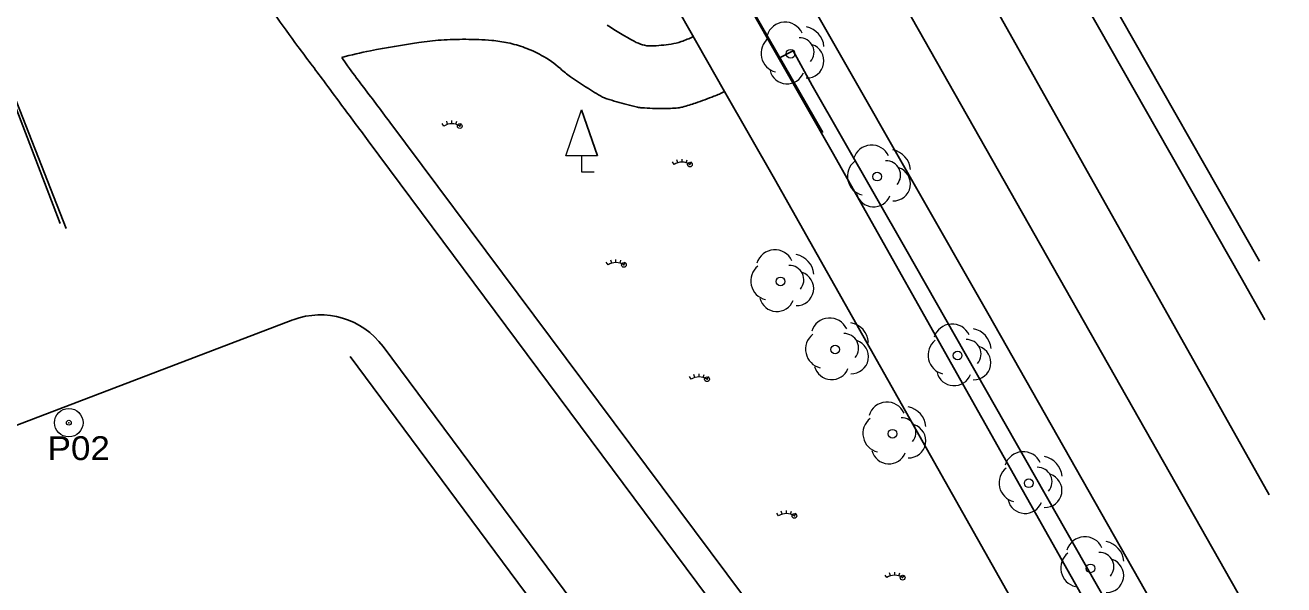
# Model space of a CAD drawing. Extents: x -89153 to -88764, y -100884 to -100462.
# Drawn here: x -88844.7 to -88765.4, y -100762.5 to -100727.2 of the extents above; entities that cross this region are included whole.
import ezdxf
from ezdxf.enums import TextEntityAlignment as Align

# ---------------------------------------------------------------- set-up
doc = ezdxf.new("R2010")
doc.units = 0
doc.header["$LTSCALE"] = 0.6
doc.header["$PDMODE"] = 32
doc.header["$PDSIZE"] = 0.3
for name, color, linetype, lineweight in [('10', 7, 'Continuous', 25), ('12', 7, 'Continuous', 25), ('2', 7, 'Continuous', 13), ('20', 7, 'Continuous', 13), ('21', 7, 'Continuous', 13), ('52', 7, 'Continuous', 13)]:
    doc.layers.add(name, color=color, linetype=linetype, lineweight=lineweight)

msp = doc.modelspace()

# ---------------------------------------------------------------- linework, layer by layer
at = {"layer": '10'}
for p, q in [((-88856.815, -100702.393), (-88842.536, -100739.733)), ((-88768.039, -100743.166), (-88766.558, -100745.816)), ((-88827.849, -100745.81), (-88860.038, -100758.103)), ((-88784.031, -100745.394), (-88765.354, -100778.271)), ((-88805.785, -100769.546), (-88822.172, -100747.487)), ((-88809.737, -100767.664), (-88824.248, -100748.128))]:
    msp.add_line(p, q, dxfattribs=at)
for points in [[(-88815.821, -100689.542), (-88797.966, -100720.943), (-88784.031, -100745.394)], [(-88817.933, -100690.842), (-88799.747, -100722.903), (-88798.294, -100725.341), (-88799.135, -100725.849), (-88797.197, -100729.282), (-88796.296, -100728.835), (-88795.1, -100731.016), (-88789.202, -100741.356), (-88766.481, -100781.304)], [(-88789.395, -100702.298), (-88776.534, -100725.116), (-88766.883, -100742.094)], [(-88779.257, -100724.162), (-88778.848, -100724.24), (-88777.818, -100725.96), (-88768.039, -100743.166)], [(-88796.139, -100767.578), (-88797.466, -100765.904), (-88821.746, -100733.322)], [(-88797.987, -100768.312), (-88799.017, -100766.921), (-88823.101, -100734.498)]]:
    msp.add_lwpolyline(points, dxfattribs=at)
for centre, radius, start, end in [((-88790.4922, -100699.5977), 32.7118, 237.55669, 241.06068), ((-88810.3162, -100793.8232), 66.2226, 98.34035, 101.01208), ((-88817.2622, -100746.4441), 18.337, 93.89612, 98.34035), ((-88817.0221, -100749.969), 21.8701, 89.82684, 93.89612), ((-88817.0186, -100748.8281), 20.7292, 85.29164, 89.82684), ((-88815.9892, -100736.3293), 8.1881, 78.07277, 85.29164), ((-88815.8501, -100735.6709), 7.5151, 69.59725, 78.07277), ((-88805.0691, -100725.9608), 2.5872, 241.06068, 253.54295), ((-88805.3004, -100726.7438), 1.7707, 253.54295, 271.39796), ((-88805.4855, -100719.1573), 9.3595, 271.39796, 279.13862), ((-88804.6252, -100724.5056), 3.9424, 279.13862, 288.69499), ((-88805.286, -100722.5527), 6.0041, 288.69499, 296.43565), ((-88818.3927, -100752.3198), 23.9407, 101.01207, 105.4563), ((-88816.1373, -100736.4429), 8.3388, 61.55194, 69.59725), ((-88815.0107, -100734.3635), 5.9738, 47.63508, 61.55194), ((-88806.9598, -100725.5357), 5.9738, 227.63508, 235.58596), ((-88781.0765, -100687.7541), 51.7712, 235.58596, 237.57125), ((-88805.8489, -100726.7458), 5.5756, 237.57125, 243.62327), ((-88813.0578, -100701.6214), 32.2871, 289.16546, 291.36355), ((-88805.3848, -100721.2373), 11.224, 291.36355, 295.09208), ((-88807.5062, -100730.0878), 1.8453, 243.62327, 252.66523), ((-88796.9452, -100696.2528), 37.2903, 252.66523, 254.67467), ((-88803.5374, -100720.3079), 12.3482, 254.67467, 257.94601), ((-88805.7158, -100730.5094), 1.9167, 257.94601, 266.25552), ((-88804.4377, -100710.9805), 21.4874, 266.25552, 269.84816), ((-88804.4682, -100722.4778), 9.99, 269.84816, 275.11807), ((-88803.7302, -100730.7177), 1.7172, 275.11807, 285.43693), ((-88806.7658, -100719.7247), 13.1216, 285.43692, 289.16546), ((-88826.1154, -100750.3886), 4.8959, 36.34596, 110.67489)]:
    msp.add_arc(centre, radius, start, end, dxfattribs=at)
for points in [[(-88838.674, -100709.449), (-88833.879, -100718.783), (-88832.221, -100721.605), (-88831.176, -100723.259), (-88829.015, -100726.498), (-88827.536, -100728.55), (-88825.913, -100730.722), (-88824.833, -100732.184), (-88823.101, -100734.498)], [(-88824.773, -100729.245), (-88824.401, -100729.778), (-88823.497, -100730.994), (-88821.746, -100733.322)]]:
    msp.add_spline(points, degree=3, dxfattribs=at)
at = {"layer": '12'}
for p, q in [((-88822.076, -100685.764), (-88794.43, -100733.987)), ((-88790.526, -100713.66), (-88766.27, -100756.846)), ((-88790.9, -100723.05), (-88765.409, -100768.051))]:
    msp.add_line(p, q, dxfattribs=at)
for points in [[(-88819.577, -100690.124), (-88805.32, -100715.043), (-88797.165, -100729.371), (-88793.852, -100735.202), (-88784.409, -100751.991), (-88771.73, -100774.523)], [(-88775.511, -100775.894), (-88788.094, -100753.548), (-88797.485, -100736.905), (-88800.625, -100731.402), (-88810.757, -100713.519)]]:
    msp.add_lwpolyline(points, dxfattribs=at)
at = {"layer": '2'}
msp.add_circle((-88841.989, -100752.301), 0.9, dxfattribs=at)
msp.add_point((-88841.989, -100752.301), dxfattribs=at)
at = {"layer": '20'}
for p, q in [((-88818.094, -100733.467), (-88818.153, -100733.273)), ((-88817.83, -100733.427), (-88817.83, -100733.227)), ((-88817.571, -100733.465), (-88817.514, -100733.274)), ((-88818.33, -100733.577), (-88818.44, -100733.41)), ((-88817.33, -100733.577), (-88817.22, -100733.41)), ((-88803.312, -100735.854), (-88803.312, -100735.654)), ((-88803.812, -100736.004), (-88803.922, -100735.837)), ((-88803.576, -100735.894), (-88803.635, -100735.7)), ((-88803.053, -100735.892), (-88802.996, -100735.701)), ((-88802.812, -100736.004), (-88802.702, -100735.837)), ((-88807.743, -100742.232), (-88807.802, -100742.038)), ((-88807.479, -100742.192), (-88807.479, -100741.992)), ((-88807.979, -100742.342), (-88808.089, -100742.175)), ((-88807.22, -100742.23), (-88807.163, -100742.039)), ((-88806.979, -100742.342), (-88806.869, -100742.175)), ((-88802.736, -100749.557), (-88802.846, -100749.39)), ((-88802.5, -100749.447), (-88802.559, -100749.253)), ((-88802.236, -100749.407), (-88802.236, -100749.207)), ((-88801.977, -100749.445), (-88801.92, -100749.254)), ((-88801.736, -100749.557), (-88801.626, -100749.39)), ((-88796.989, -100758.077), (-88797.048, -100757.883)), ((-88796.725, -100758.037), (-88796.725, -100757.837)), ((-88796.466, -100758.075), (-88796.409, -100757.884)), ((-88797.225, -100758.187), (-88797.335, -100758.02)), ((-88796.225, -100758.187), (-88796.115, -100758.02)), ((-88790.161, -100761.974), (-88790.22, -100761.78)), ((-88789.897, -100761.934), (-88789.897, -100761.734)), ((-88789.638, -100761.972), (-88789.581, -100761.781)), ((-88790.397, -100762.084), (-88790.507, -100761.917)), ((-88789.397, -100762.084), (-88789.287, -100761.917))]:
    msp.add_line(p, q, dxfattribs=at)
at = {"layer": '20', "lineweight": 25}
msp.add_line((-88794.43, -100733.987), (-88794.496, -100733.867), dxfattribs=at)
msp.add_lwpolyline([(-88840.403, -100726.045), (-88842.472, -100722.065), (-88844.022, -100719.055), (-88847.765, -100711.65), (-88851.324, -100704.536), (-88851.796, -100703.613), (-88852.491, -100702.828), (-88853.423, -100702.274), (-88853.977, -100702.062), (-88854.751, -100701.932), (-88855.325, -100701.921), (-88856.11, -100702.072), (-88856.726, -100702.329), (-88854.62, -100708.018), (-88851.756, -100715.43), (-88849.816, -100720.506), (-88842.16, -100740.039)], dxfattribs=at)
at = {"layer": '20'}
for centre in [(-88817.8296, -100734.3355), (-88803.3116, -100736.7625), (-88807.4786, -100743.1005), (-88802.2356, -100750.3155), (-88796.7246, -100758.9455), (-88789.8966, -100762.8425)]:
    msp.add_arc(centre, 0.9083, 56.60151, 123.39849, dxfattribs=at)
for p in [(-88817.33, -100733.577), (-88802.812, -100736.004), (-88806.979, -100742.342), (-88801.736, -100749.557), (-88796.225, -100758.187), (-88789.397, -100762.084)]:
    msp.add_point(p, dxfattribs=at)
at = {"layer": '21'}
for centre in [(-88796.4605, -100729.0055), (-88791.0035, -100736.7685), (-88797.1035, -100743.3785), (-88793.6505, -100747.6825), (-88785.9265, -100748.0615), (-88790.0335, -100752.9945), (-88781.4455, -100756.1255), (-88777.5505, -100761.4955)]:
    msp.add_circle(centre, 0.2737, dxfattribs=at)
for centre, radius, start, end in [((-88796.8103, -100728.1965), 1.1831, 24.76228, 163.22075), ((-88795.7414, -100728.6776), 1.3901, 5.22462, 78.57542), ((-88797.1203, -100728.9848), 1.2099, 128.95546, 256.05052), ((-88795.8982, -100728.9094), 0.9128, 319.6043, 91.68267), ((-88795.4367, -100729.4604), 1.0742, 267.9563, 71.79057), ((-88796.6857, -100729.7987), 1.1107, 194.5123, 338.26394), ((-88791.3533, -100735.9595), 1.1831, 24.76228, 163.22075), ((-88790.2844, -100736.4406), 1.3901, 5.22462, 78.57542), ((-88791.6633, -100736.7478), 1.2099, 128.95546, 256.05052), ((-88790.4412, -100736.6724), 0.9128, 319.6043, 91.68267), ((-88789.9797, -100737.2234), 1.0742, 267.9563, 71.79057), ((-88791.2287, -100737.5617), 1.1107, 194.5123, 338.26394), ((-88797.4533, -100742.5695), 1.1831, 24.76228, 163.22075), ((-88796.3844, -100743.0506), 1.3901, 5.22462, 78.57542), ((-88797.7633, -100743.3578), 1.2099, 128.95546, 256.05052), ((-88796.5412, -100743.2824), 0.9128, 319.6043, 91.68267), ((-88796.0797, -100743.8334), 1.0742, 267.9563, 71.79057), ((-88797.3287, -100744.1717), 1.1107, 194.5123, 338.26394), ((-88794.0003, -100746.8735), 1.1831, 24.76228, 163.22075), ((-88792.9314, -100747.3546), 1.3901, 5.22462, 78.57542), ((-88794.3103, -100747.6618), 1.2099, 128.95546, 256.05052), ((-88793.0882, -100747.5864), 0.9128, 319.6043, 91.68267), ((-88786.2763, -100747.2525), 1.1831, 24.76228, 163.22075), ((-88785.2074, -100747.7336), 1.3901, 5.22462, 78.57542), ((-88792.6267, -100748.1374), 1.0742, 267.9563, 71.79057), ((-88786.5863, -100748.0408), 1.2099, 128.95546, 256.05052), ((-88785.3642, -100747.9654), 0.9128, 319.6043, 91.68267), ((-88784.9027, -100748.5164), 1.0742, 267.9563, 71.79057), ((-88793.8757, -100748.4757), 1.1107, 194.5123, 338.26394), ((-88786.1517, -100748.8547), 1.1107, 194.5123, 338.26394), ((-88790.3833, -100752.1855), 1.1831, 24.76228, 163.22075), ((-88789.3144, -100752.6666), 1.3901, 5.22462, 78.57542), ((-88790.6933, -100752.9738), 1.2099, 128.95546, 256.05052), ((-88789.4712, -100752.8984), 0.9128, 319.6043, 91.68267), ((-88789.0097, -100753.4494), 1.0742, 267.9563, 71.79057), ((-88790.2587, -100753.7877), 1.1107, 194.5123, 338.26394), ((-88781.7953, -100755.3165), 1.1831, 24.76228, 163.22075), ((-88780.7264, -100755.7976), 1.3901, 5.22462, 78.57542), ((-88782.1053, -100756.1048), 1.2099, 128.95546, 256.05052), ((-88780.8832, -100756.0294), 0.9128, 319.6043, 91.68267), ((-88780.4217, -100756.5804), 1.0742, 267.9563, 71.79057), ((-88781.6707, -100756.9187), 1.1107, 194.5123, 338.26394), ((-88777.9003, -100760.6865), 1.1831, 24.76228, 163.22075), ((-88776.8314, -100761.1676), 1.3901, 5.22462, 78.57542), ((-88778.2103, -100761.4748), 1.2099, 128.95546, 256.05052), ((-88776.9882, -100761.3994), 0.9128, 319.6043, 91.68267), ((-88776.5267, -100761.9504), 1.0742, 267.9563, 71.79057)]:
    msp.add_arc(centre, radius, start, end, dxfattribs=at)
at = {"layer": '52', "lineweight": 25}
msp.add_line((-88809.645, -100732.554), (-88808.645, -100735.454), dxfattribs=at)
at = {"layer": '52'}
for points in [[(-88808.645, -100735.454), (-88810.645, -100735.454), (-88809.645, -100732.554)], [(-88809.645, -100735.454), (-88809.645, -100736.454), (-88808.845, -100736.454)]]:
    msp.add_lwpolyline(points, dxfattribs=at)

# ---------------------------------------------------------------- texts
at = {"layer": '2', "width": 1.1}
msp.add_text('P02', height=1.5, dxfattribs=at).set_placement((-88841.3625, -100754.659), align=Align.CENTER)

doc.saveas('drawing.dxf')
